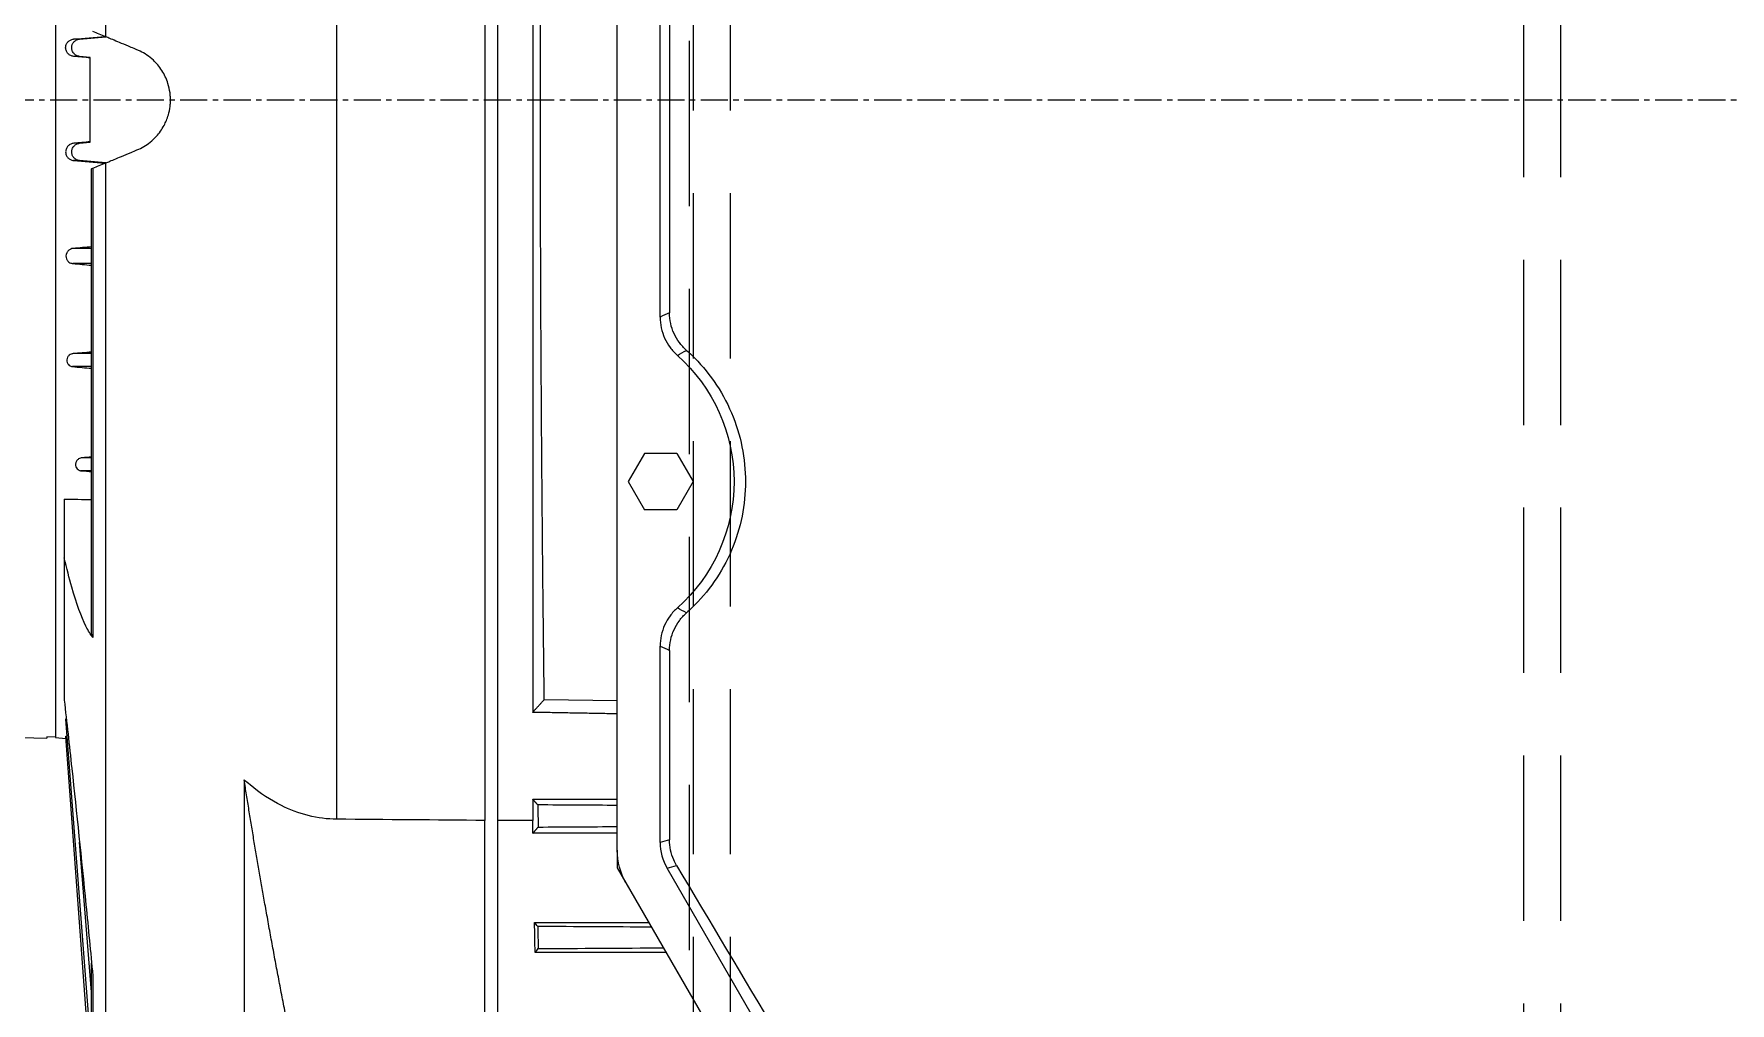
# Model space of a CAD drawing. Header units: millimetres. Extents: x -2122 to 22797, y 3569 to 89276.
# Drawn here: x 961.2 to 1352.2, y 78658 to 78881.4 of the extents above; entities that cross this region are included whole.
import ezdxf

# ---------------------------------------------------------------- set-up
doc = ezdxf.new("R2010")
doc.units = ezdxf.units.MM
doc.header["$LTSCALE"] = 20
doc.linetypes.add('CENTER', pattern=[2, 1.25, -0.25, 0.25, -0.25])
doc.linetypes.add('HIDDEN', pattern=[9.525, 6.35, -3.175])
doc.layers.add('IA-EJES', color=4, linetype='CENTER')
doc.layers.add('IA-SEGM', color=1, linetype='HIDDEN')
doc.layers.add('IA-TRAZ', color=8, linetype='Continuous', lineweight=5)

# ---------------------------------------------------------------- blocks, each defined once
blk = doc.blocks.new('A$C9f9da7af')
at = {"color": 0, "linetype": 'Continuous', "lineweight": 0}
for p, q in [((-2526.51, -2963.8), (-2447.7, -3009.3)), ((-2447.61, -3020.77), (-2543.06, -2965.66)), ((-2451.09, -3018.76), (-2543.03, -2965.68)), ((-2358.61, -3003.27), (-2365.11, -3007.02)), ((-2352.11, -3007.02), (-2358.61, -3003.27)), ((-2467.14, -3009.49), (-2467.14, -3039.71)), ((-2447.7, -3009.3), (-2447.11, -3007.09)), ((-2441.21, -3008.71), (-2441.79, -3010.89)), ((-2397.5, -3008.71), (-2441.21, -3008.71)), ((-2365.11, -3007.02), (-2365.11, -3014.52)), ((-2352.11, -3007.02), (-2352.11, -3014.52)), ((-2146.61, -3008.71), (-2319.71, -3008.71)), ((-2460.26, -3039.84), (-2460.26, -3013.47)), ((-2441.79, -3010.89), (-2396.54, -3010.89)), ((-2358.61, -3018.28), (-2365.11, -3014.52)), ((-2352.11, -3014.52), (-2358.61, -3018.28)), ((-2320.68, -3010.89), (-2146.61, -3010.89)), ((-2443.59, -3020.77), (-2447.61, -3020.77)), ((-2443.59, -3020.77), (-2110.61, -3020.77)), ((-2439.67, -3020.77), (-2439.67, -3040.22)), ((-2431.79, -3040.27), (-2431.79, -3020.77)), ((-2409.17, -3020.77), (-2408.89, -3037.6)), ((-2436.7, -3040.27), (-2436.7, -3048.27)), ((-2431.79, -3040.27), (-2436.7, -3040.27)), ((-2129.42, -3040.27), (-2411.79, -3040.27)), ((-2514.34, -3048.27), (-2436.7, -3048.27)), ((-2436.7, -3048.27), (-2104.52, -3048.27)), ((-2514.34, -3051.27), (-2436.7, -3051.27)), ((-2104.52, -3051.27), (-2436.7, -3051.27)), ((-2104.79, -3085.46), (-2436.43, -3085.46)), ((-2427.34, -3106.78), (-2486.01, -3106.78)), ((-2285.15, -3138.72), (-2492.13, -3138.72)), ((-2285.13, -3138.67), (-2284.6, -3144.73)), ((-2256.61, -3144.73), (-2256.08, -3138.67)), ((-2049.09, -3138.72), (-2256.06, -3138.72)), ((-2472.49, -3141.67), (-2507.48, -3141.67)), ((-2502.26, -3141.94), (-2469.64, -3141.94)), ((-2498.44, -3141.94), (-2417.32, -3147.93)), ((-2491.26, -3141.94), (-2413.35, -3147.86)), ((-2476.26, -3141.94), (-2441.72, -3144.72)), ((-2286.37, -3141.67), (-2394.53, -3141.67)), ((-2393.77, -3141.94), (-2286.48, -3141.94)), ((-2356.1, -3141.94), (-2356.1, -3144.37)), ((-2353.11, -3141.94), (-2353.11, -3144.18)), ((-2332.1, -3141.94), (-2332.1, -3146.35)), ((-2329.11, -3141.94), (-2329.11, -3146.24)), ((-2308.35, -3141.94), (-2308.35, -3146.28)), ((-2304.86, -3141.94), (-2304.86, -3146.22)), ((-2280.61, -3144.71), (-2280.4, -3142.27)), ((-2280.4, -3142.27), (-2260.81, -3142.27)), ((-2260.81, -3142.27), (-2260.6, -3144.71)), ((-2284.6, -3144.73), (-2284.6, -3146.11)), ((-2280.61, -3144.71), (-2280.61, -3146.08)), ((-2260.6, -3144.71), (-2260.6, -3146.08)), ((-2256.61, -3144.73), (-2256.61, -3146.11)), ((-2417.61, -3150.27), (-2417.81, -3147.9)), ((-2417.48, -3150.27), (-2417.61, -3150.27)), ((-2123.74, -3150.27), (-2417.48, -3150.27)), ((-2417.48, -3150.27), (-2417.42, -3152.27)), ((-2376.16, -3148.27), (-2408.97, -3148.27)), ((-2362.66, -3148.27), (-2376.16, -3148.27)), ((-2417.42, -3152.27), (-2417.76, -3152.27)), ((-2417.61, -3158.27), (-2417.76, -3152.27))]:
    blk.add_line(p, q, dxfattribs=at)
for centre, radius, start, end in [((-2358.61, -3032.77), 38.92, 41.623, 138.377), ((-2443.59, -3005.77), 15, 240, 270)]:
    blk.add_arc(centre, radius, start, end, dxfattribs=at)
for centre, major_axis, ratio, start_param, end_param in [((-3061.98, -2853.27), (1765.54, -988.37), 0.086139, 1.263694, 1.310233), ((-2246.75, -2359.54), (-428.26, -4894.98), 0.007747, -1.409593, -1.409129), ((-2179.7, -2088.34), (-709.11, -8105.15), 0.007023, -1.439821, -1.439286)]:
    blk.add_ellipse(centre, major_axis=major_axis, ratio=ratio, start_param=start_param, end_param=end_param, dxfattribs=at)
at = {"color": 0, "linetype": 'Continuous', "lineweight": 0, "extrusion": (0, 0, -1)}
for centre, major_axis, ratio, start_param, end_param in [((-2441.69, -2998.7), (3.16, 11.78), 0.983743, 2.883862, 3.399323), ((-2397, -2954), (-25.1, 89.03), 0.201355, -2.205952, -2.174701), ((-2320.21, -2954), (25.1, 89.03), 0.201355, 2.174701, 2.205952), ((-2217.03, -3287.49), (-25.21, 1755.45), 0.08207, -1.490226, -1.486607)]:
    blk.add_ellipse(centre, major_axis=major_axis, ratio=ratio, start_param=start_param, end_param=end_param, dxfattribs=at)
at = {"color": 0, "linetype": 'Continuous', "lineweight": 0}
for points, knots in [([(-2328.35, -3004.81), (-2328.71, -3004.4), (-2329.08, -3004), (-2331.25, -3001.74), (-2333.3, -2999.99), (-2337.77, -2996.88), (-2340.2, -2995.54), (-2345.29, -2993.37), (-2347.94, -2992.55), (-2353.3, -2991.48), (-2356, -2991.22), (-2358.61, -2991.22), (-2361.21, -2991.22), (-2363.9, -2991.47), (-2369.25, -2992.55), (-2371.9, -2993.36), (-2376.97, -2995.52), (-2379.4, -2996.86), (-2383.87, -2999.95), (-2385.91, -3001.7), (-2388.1, -3003.97), (-2388.49, -3004.38), (-2388.87, -3004.81)], [-3.296164, -3.296164, -3.296164, -3.296164, -3.133597, -3.133597, -2.350198, -2.350198, -1.566799, -1.566799, -0.783399, -0.783399, 0, 0, 0, 0.781479, 0.781479, 1.562959, 1.562959, 2.344438, 2.344438, 3.125918, 3.125918, 3.296009, 3.296009, 3.296009, 3.296009]), ([(-2397.5, -3008.71), (-2396.68, -3008.71), (-2395.87, -3008.63), (-2394.28, -3008.28), (-2393.5, -3008.03), (-2392.02, -3007.35), (-2391.32, -3006.94), (-2390.01, -3005.97), (-2389.41, -3005.42), (-2388.87, -3004.81)], [-0.979459, -0.979459, -0.979459, -0.979459, -0.7345787, -0.7345787, -0.4899973, -0.4899973, -0.2452819, -0.2452819, 0, 0, 0, 0]), ([(-2387.7, -3006.92), (-2388.25, -3007.54), (-2388.87, -3008.1), (-2390.21, -3009.09), (-2390.93, -3009.51), (-2392.45, -3010.19), (-2393.24, -3010.45), (-2394.87, -3010.8), (-2395.7, -3010.89), (-2396.54, -3010.89)], [0, 0, 0, 0, 0.2493244, 0.2493244, 0.498657, 0.498657, 0.74826, 0.74826, 0.9980366, 0.9980366, 0.9980366, 0.9980366]), ([(-2320.68, -3010.89), (-2321.51, -3010.89), (-2322.34, -3010.8), (-2323.97, -3010.45), (-2324.76, -3010.19), (-2326.28, -3009.51), (-2327, -3009.09), (-2328.34, -3008.1), (-2328.96, -3007.54), (-2329.51, -3006.92)], [0, 0, 0, 0, 0.2494137, 0.2494137, 0.4986595, 0.4986595, 0.7483636, 0.7483636, 0.9980754, 0.9980754, 0.9980754, 0.9980754]), ([(-2328.35, -3004.81), (-2327.81, -3005.42), (-2327.21, -3005.97), (-2325.9, -3006.93), (-2325.2, -3007.35), (-2323.72, -3008.02), (-2322.94, -3008.28), (-2321.35, -3008.63), (-2320.53, -3008.71), (-2319.71, -3008.71)], [-0.9788863, -0.9788863, -0.9788863, -0.9788863, -0.7341099, -0.7341099, -0.4898984, -0.4898984, -0.2451084, -0.2451084, 0, 0, 0, 0]), ([(-2447.11, -3007.09), (-2446.69, -3007.33), (-2446.26, -3007.56), (-2444.34, -3008.39), (-2442.73, -3008.71), (-2441.21, -3008.71)], [6.8350784, 6.8350784, 6.8350784, 6.8350784, 6.973062, 6.973062, 7.4288486, 7.4288486, 7.4288486, 7.4288486]), ([(-2436.43, -3085.46), (-2436.41, -3087.55), (-2436.14, -3089.81), (-2435.04, -3094.21), (-2434.21, -3096.34), (-2432.06, -3100.65), (-2430.42, -3103.15), (-2428.13, -3105.89), (-2427.74, -3106.34), (-2427.34, -3106.78)], [-16.795165, -16.795165, -16.795165, -16.795165, -16.16989, -16.16989, -15.544615, -15.544615, -14.724536, -14.724536, -14.560604, -14.560604, -14.560604, -14.560604]), ([(-2282.16, -3131.49), (-2281.93, -3130.96), (-2281.67, -3130.42), (-2280.8, -3128.95), (-2280.04, -3127.96), (-2278.32, -3126.39), (-2277.48, -3125.77), (-2275.77, -3124.85), (-2274.95, -3124.52), (-2273.44, -3124.08), (-2272.78, -3123.94), (-2271.81, -3123.83), (-2271.5, -3123.8), (-2270.98, -3123.77), (-2270.76, -3123.77), (-2270.34, -3123.77), (-2270.13, -3123.78), (-2269.61, -3123.81), (-2269.29, -3123.84), (-2268.24, -3123.97), (-2267.53, -3124.13), (-2265.74, -3124.7), (-2264.74, -3125.18), (-2262.93, -3126.34), (-2262.15, -3127.02), (-2260.56, -3128.71), (-2259.89, -3129.74), (-2259.28, -3130.98), (-2259.16, -3131.23), (-2259.06, -3131.49)], [-8.964876, -8.964876, -8.964876, -8.964876, -8.697725, -8.697725, -8.217545, -8.217545, -7.884783, -7.884783, -7.633631, -7.633631, -7.453719, -7.453719, -7.3749, -7.3749, -7.317522, -7.317522, -7.265261, -7.265261, -7.182658, -7.182658, -6.991763, -6.991763, -6.678554, -6.678554, -6.345794, -6.345794, -5.865987, -5.865987, -5.740802, -5.740802, -5.740802, -5.740802]), ([(-2285.15, -3138.72), (-2285.08, -3138.56), (-2284.99, -3138.32), (-2284.57, -3137.32), (-2284.14, -3136.27), (-2283.37, -3134.41), (-2283.06, -3133.67), (-2282.54, -3132.41), (-2282.35, -3131.96), (-2282.16, -3131.49)], [26.00432, 26.00432, 26.00432, 26.00432, 26.450873, 26.450873, 27.452445, 27.452445, 27.975309, 27.975309, 28.240682, 28.240682, 28.240682, 28.240682]), ([(-2259.06, -3131.49), (-2258.86, -3131.96), (-2258.68, -3132.41), (-2258.16, -3133.67), (-2257.85, -3134.41), (-2257.08, -3136.27), (-2256.64, -3137.32), (-2256.23, -3138.32), (-2256.13, -3138.56), (-2256.06, -3138.72)], [5.723184, 5.723184, 5.723184, 5.723184, 5.988557, 5.988557, 6.511421, 6.511421, 7.512993, 7.512993, 7.959546, 7.959546, 7.959546, 7.959546]), ([(-2408.97, -3148.27), (-2414.11, -3147.68), (-2419.38, -3147.1), (-2435, -3145.41), (-2445.59, -3144.31), (-2461.63, -3142.72), (-2467.08, -3142.18), (-2472.49, -3141.67)], [-98.863434, -98.863434, -98.863434, -98.863434, -97.256079, -97.256079, -94.177494, -94.177494, -92.591386, -92.591386, -92.591386, -92.591386]), ([(-2393.77, -3141.94), (-2393.96, -3141.94), (-2394.14, -3141.9), (-2394.38, -3141.78), (-2394.45, -3141.73), (-2394.53, -3141.67)], [-8.4750219, -8.4750219, -8.4750219, -8.4750219, -8.0930521, -8.0930521, -7.9028118, -7.9028118, -7.9028118, -7.9028118]), ([(-2394.53, -3141.67), (-2393.9, -3142.18), (-2393.05, -3142.72), (-2389.83, -3144.31), (-2386.8, -3145.41), (-2380.89, -3147.1), (-2378.63, -3147.68), (-2376.16, -3148.27)], [-16.425572, -16.425572, -16.425572, -16.425572, -14.839465, -14.839465, -11.76088, -11.76088, -10.153525, -10.153525, -10.153525, -10.153525]), ([(-2417.32, -3147.93), (-2417.3, -3147.94), (-2417.28, -3147.89), (-2417.26, -3147.74), (-2417.26, -3147.66), (-2417.25, -3147.56)], [0.3006018, 0.3006018, 0.3006018, 0.3006018, 0.3763462, 0.3763462, 0.4259566, 0.4259566, 0.4259566, 0.4259566]), ([(-2353.11, -3144.18), (-2353.12, -3144.31), (-2353.15, -3144.43), (-2353.24, -3144.69), (-2353.31, -3144.83), (-2353.52, -3145.14), (-2353.69, -3145.3), (-2354.08, -3145.54), (-2354.31, -3145.62), (-2354.76, -3145.67), (-2354.99, -3145.65), (-2355.38, -3145.5), (-2355.54, -3145.4), (-2355.8, -3145.15), (-2355.89, -3145.02), (-2356, -3144.79), (-2356.04, -3144.7), (-2356.08, -3144.53), (-2356.09, -3144.45), (-2356.1, -3144.37)], [0, 0, 0, 0, 0.038261, 0.038261, 0.0869695, 0.0869695, 0.1644445, 0.1644445, 0.2497114, 0.2497114, 0.3314216, 0.3314216, 0.39639, 0.39639, 0.44705, 0.44705, 0.4755855, 0.4755855, 0.5004736, 0.5004736, 0.5004736, 0.5004736]), ([(-2329.11, -3146.24), (-2329.13, -3146.39), (-2329.16, -3146.53), (-2329.27, -3146.83), (-2329.36, -3146.98), (-2329.61, -3147.28), (-2329.77, -3147.41), (-2330.14, -3147.6), (-2330.35, -3147.66), (-2330.77, -3147.69), (-2330.98, -3147.66), (-2331.35, -3147.52), (-2331.51, -3147.42), (-2331.77, -3147.18), (-2331.87, -3147.05), (-2331.99, -3146.81), (-2332.03, -3146.71), (-2332.08, -3146.53), (-2332.09, -3146.44), (-2332.1, -3146.35)], [0, 0, 0, 0, 0.0435568, 0.0435568, 0.0990653, 0.0990653, 0.1659121, 0.1659121, 0.2351603, 0.2351603, 0.3034558, 0.3034558, 0.3624167, 0.3624167, 0.4136599, 0.4136599, 0.4443515, 0.4443515, 0.4709929, 0.4709929, 0.4709929, 0.4709929]), ([(-2304.86, -3146.22), (-2304.88, -3146.41), (-2304.93, -3146.59), (-2305.08, -3146.96), (-2305.21, -3147.15), (-2305.51, -3147.47), (-2305.7, -3147.6), (-2306.12, -3147.79), (-2306.34, -3147.85), (-2306.81, -3147.87), (-2307.03, -3147.83), (-2307.45, -3147.67), (-2307.63, -3147.56), (-2307.94, -3147.28), (-2308.07, -3147.12), (-2308.22, -3146.83), (-2308.26, -3146.72), (-2308.32, -3146.5), (-2308.34, -3146.39), (-2308.35, -3146.28)], [0, 0, 0, 0, 0.0570316, 0.0570316, 0.1239187, 0.1239187, 0.1942486, 0.1942486, 0.2658235, 0.2658235, 0.3367718, 0.3367718, 0.4019591, 0.4019591, 0.462686, 0.462686, 0.4996676, 0.4996676, 0.5316829, 0.5316829, 0.5316829, 0.5316829]), ([(-2284.6, -3144.73), (-2284.58, -3144.97), (-2284.51, -3145.22), (-2284.29, -3145.66), (-2284.14, -3145.86), (-2283.77, -3146.19), (-2283.56, -3146.32), (-2283.1, -3146.5), (-2282.85, -3146.54), (-2282.36, -3146.54), (-2282.11, -3146.49), (-2281.65, -3146.31), (-2281.44, -3146.17), (-2281.07, -3145.84), (-2280.92, -3145.64), (-2280.7, -3145.19), (-2280.64, -3144.95), (-2280.61, -3144.71)], [0, 0, 0, 0, 0.125, 0.125, 0.25, 0.25, 0.375, 0.375, 0.5, 0.5, 0.625, 0.625, 0.75, 0.75, 0.875, 0.875, 1, 1, 1, 1]), ([(-2280.61, -3146.08), (-2280.64, -3146.33), (-2280.7, -3146.56), (-2280.91, -3147), (-2281.05, -3147.2), (-2281.41, -3147.54), (-2281.62, -3147.68), (-2282.08, -3147.88), (-2282.34, -3147.93), (-2282.85, -3147.94), (-2283.1, -3147.89), (-2283.57, -3147.71), (-2283.78, -3147.58), (-2284.14, -3147.25), (-2284.28, -3147.06), (-2284.51, -3146.62), (-2284.58, -3146.37), (-2284.6, -3146.11)], [0, 0, 0, 0, 0.0732561, 0.0732561, 0.1466302, 0.1466302, 0.2221048, 0.2221048, 0.2993313, 0.2993313, 0.3763586, 0.3763586, 0.4499641, 0.4499641, 0.5209837, 0.5209837, 0.5989489, 0.5989489, 0.5989489, 0.5989489]), ([(-2260.6, -3144.71), (-2260.58, -3144.95), (-2260.51, -3145.19), (-2260.29, -3145.64), (-2260.14, -3145.84), (-2259.78, -3146.17), (-2259.56, -3146.31), (-2259.11, -3146.49), (-2258.86, -3146.54), (-2258.36, -3146.54), (-2258.12, -3146.5), (-2257.66, -3146.32), (-2257.44, -3146.19), (-2257.08, -3145.86), (-2256.92, -3145.66), (-2256.7, -3145.22), (-2256.64, -3144.97), (-2256.61, -3144.73)], [0, 0, 0, 0, 0.125, 0.125, 0.25, 0.25, 0.375, 0.375, 0.5, 0.5, 0.625, 0.625, 0.75, 0.75, 0.875, 0.875, 1, 1, 1, 1]), ([(-2260.6, -3146.08), (-2260.58, -3146.33), (-2260.51, -3146.56), (-2260.31, -3147), (-2260.16, -3147.2), (-2259.81, -3147.54), (-2259.6, -3147.68), (-2259.13, -3147.88), (-2258.88, -3147.93), (-2258.36, -3147.94), (-2258.11, -3147.89), (-2257.64, -3147.71), (-2257.43, -3147.58), (-2257.08, -3147.25), (-2256.93, -3147.06), (-2256.71, -3146.62), (-2256.64, -3146.37), (-2256.61, -3146.11)], [0, 0, 0, 0, 0.0732561, 0.0732561, 0.1466302, 0.1466302, 0.2221048, 0.2221048, 0.2993313, 0.2993313, 0.3763586, 0.3763586, 0.4499641, 0.4499641, 0.5209837, 0.5209837, 0.5989489, 0.5989489, 0.5989489, 0.5989489])]:
    blk.add_open_spline(points, degree=3, knots=knots, dxfattribs=at)
for points in [[(-2388.87, -3004.81), (-2388.48, -3005.52), (-2388.1, -3006.22), (-2387.7, -3006.92)], [(-2329.51, -3006.92), (-2329.12, -3006.22), (-2328.73, -3005.52), (-2328.35, -3004.81)], [(-2466.25, -3038.99), (-2466.19, -3029.37), (-2466.13, -3019.74), (-2466.07, -3010.11)], [(-2461.3, -3012.86), (-2461.25, -3021.61), (-2461.2, -3030.35), (-2461.14, -3039.09)], [(-2438.23, -3039), (-2438.19, -3032.92), (-2438.16, -3026.85), (-2438.12, -3020.77)], [(-2433.24, -3020.77), (-2433.2, -3026.88), (-2433.17, -3032.98), (-2433.13, -3039.08)], [(-2467.14, -3039.71), (-2466.84, -3039.47), (-2466.54, -3039.23), (-2466.25, -3038.99)], [(-2467.14, -3039.71), (-2464.84, -3039.75), (-2462.55, -3039.8), (-2460.26, -3039.84)], [(-2461.14, -3039.09), (-2462.84, -3039.06), (-2464.54, -3039.03), (-2466.25, -3038.99)], [(-2461.14, -3039.09), (-2460.85, -3039.34), (-2460.55, -3039.59), (-2460.26, -3039.84)], [(-2439.67, -3040.22), (-2438.68, -3040.24), (-2437.69, -3040.25), (-2436.7, -3040.27)], [(-2433.13, -3039.08), (-2434.83, -3039.06), (-2436.53, -3039.03), (-2438.23, -3039)], [(-2436.7, -3051.27), (-2436.61, -3062.67), (-2436.52, -3074.07), (-2436.43, -3085.46)], [(-2286.37, -3141.67), (-2285.97, -3140.69), (-2285.56, -3139.7), (-2285.15, -3138.72)], [(-2284.6, -3146.11), (-2284.81, -3143.71), (-2285.02, -3141.3), (-2285.23, -3138.9)], [(-2256.61, -3146.11), (-2256.41, -3143.71), (-2256.2, -3141.3), (-2255.99, -3138.9)], [(-2256.06, -3138.72), (-2255.66, -3139.7), (-2255.25, -3140.69), (-2254.84, -3141.67)], [(-2356.1, -3144.37), (-2356.17, -3143.56), (-2356.24, -3142.75), (-2356.31, -3141.94)], [(-2332.1, -3146.35), (-2332.23, -3144.88), (-2332.36, -3143.41), (-2332.49, -3141.94)], [(-2308.35, -3146.28), (-2308.48, -3144.84), (-2308.6, -3143.39), (-2308.73, -3141.94)], [(-2304.49, -3141.94), (-2304.62, -3143.37), (-2304.74, -3144.79), (-2304.86, -3146.22)], [(-2286.48, -3141.94), (-2286.48, -3141.94), (-2286.45, -3141.85), (-2286.37, -3141.67)], [(-2280.28, -3142.27), (-2280.39, -3143.54), (-2280.5, -3144.81), (-2280.61, -3146.08)], [(-2260.93, -3142.27), (-2260.82, -3143.54), (-2260.71, -3144.81), (-2260.6, -3146.08)], [(-2413.35, -3147.86), (-2413.3, -3147.86), (-2413.26, -3147.84), (-2413.22, -3147.79)]]:
    blk.add_open_spline(points, degree=3, dxfattribs=at)
for points, weights, degree in [([(-2412.14, -3020.77), (-2412.02, -3027.27), (-2411.91, -3033.77), (-2411.79, -3040.27)], [0.999999659537, 0.999999646648, 0.999999760136, 1], 3), ([(-2411.79, -3040.27), (-2410.5, -3039.11), (-2408.89, -3037.6)], [1.17082869089, 1.09304285945, 1.00576743726], 2), ([(-2408.89, -3037.6), (-2270.61, -3039.31), (-2132.33, -3037.6)], [1.0038152068, 1.07308956868, 1.0038152068], 2), ([(-2439.67, -3040.22), (-2438.99, -3039.65), (-2438.23, -3039)], [1.1063998245, 1.07136824386, 1.03347439642], 2), ([(-2433.13, -3039.08), (-2432.43, -3039.72), (-2431.79, -3040.27)], [1.0401836762, 1.07922545497, 1.11601558102], 2), ([(-2488.37, -3095.88), (-2456.27, -3102.26), (-2427.34, -3106.78)], [1.02498660572, 1.0187382128, 1.00351977488], 2)]:
    blk.add_rational_spline(points, weights, degree=degree, dxfattribs=at)

msp = doc.modelspace()

# ---------------------------------------------------------------- linework, layer by layer
at = {"layer": 'IA-EJES', "ltscale": 0.25}
msp.add_line((-255.11, 78866.24), (2390, 78866.24), dxfattribs=at)
at = {"layer": 'IA-SEGM', "ltscale": 0.3, "extrusion": (2.44929e-16, 1, -1.83697e-16)}
for p, q in [((1113.14, 79416.24), (1113.14, 78391.24)), ((1121.64, 79416.24), (1121.64, 78391.24)), ((1304.64, 78391.24), (1304.64, 79416.24)), ((1313.14, 78391.24), (1313.14, 79416.24))]:
    msp.add_line(p, q, dxfattribs=at)
at = {"layer": 'IA-SEGM', "ltscale": 0.3}
msp.add_line((1112.27, 78384.51), (1112.27, 79347.98), dxfattribs=at)

# ---------------------------------------------------------------- block references
at = {"layer": 'IA-TRAZ', "xscale": -1, "rotation": 270}
msp.add_blockref('A$C9f9da7af', (4116.42, 81136.85), dxfattribs=at)

doc.saveas('drawing.dxf')
